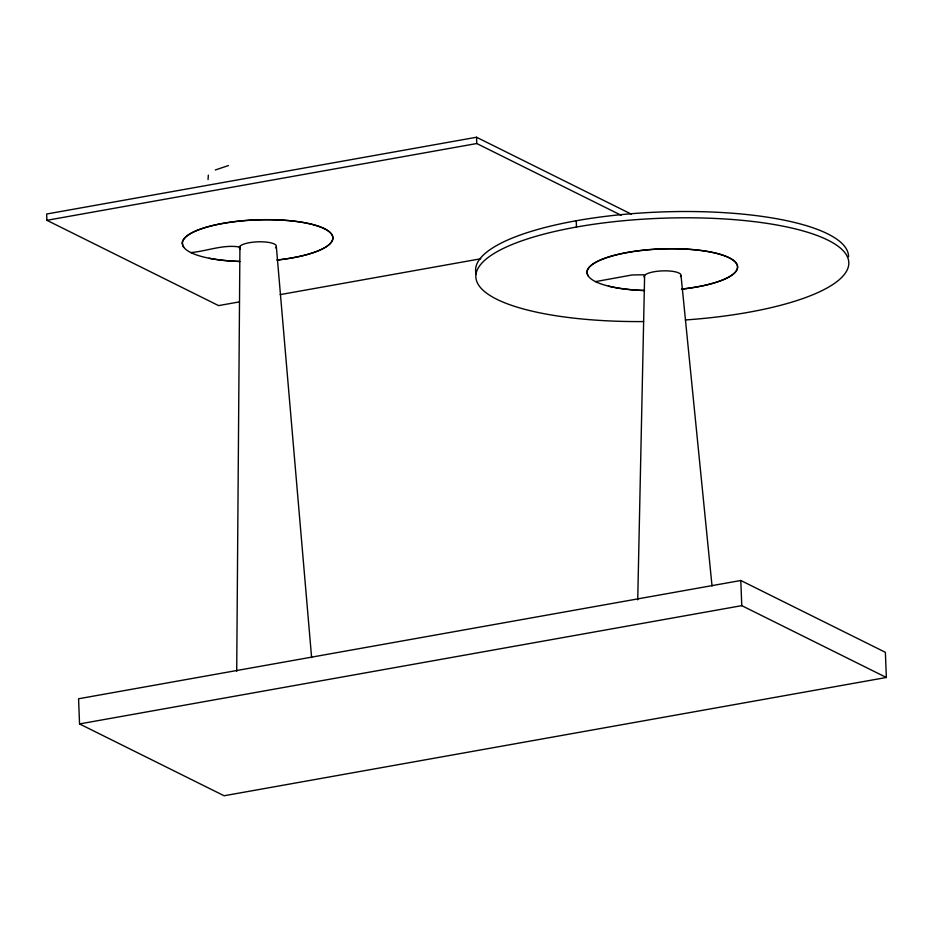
<?xml version="1.0" encoding="UTF-8"?>
<svg xmlns="http://www.w3.org/2000/svg" width="933" height="933" viewBox="0 0 933 933"><rect width="100%" height="100%" fill="white"/><g stroke="black" fill="none" stroke-linecap="round" stroke-linejoin="round"><path stroke-width="1.4" d="M236.702 671.352L239.933 246.324M637.729 599.826L644.621 275.363M208.339 175.136L208.047 179.544M215.266 169.993L228.457 165.549M595.522 281.626L632.201 274.943L643.712 274.792M631.303 214.135L476.53 137.244L46.65 214.019L46.895 220.305L218.579 305.604L238.638 302.024M46.895 220.305L476.763 143.53L621.133 215.255M280.192 294.606L480.798 258.768M740.802 580.489L78.57 698.77L79.538 723.926L224.107 795.756L886.35 677.486L885.382 652.319L740.802 580.489L741.77 605.645L886.35 677.486M79.538 723.926L741.77 605.645M190.822 252.586C207.079 251.21 223.978 243.945 240.317 247.187M681.032 275.667L712.031 585.947M276.343 246.615L311.61 657.59M576.244 220.759L576.477 227.046M476.53 137.244L476.763 143.53M239.886 261.462A75.305 20.759 -2.2 0 1 195.382 231.186A75.305 20.759 -2.2 0 1 319.063 226.474A75.305 20.759 -2.2 0 1 276.763 260.062M209.167 258.254A75.118 20.701 -2.2 0 0 215.045 259.281A75.515 20.818 -2.2 0 0 234.883 261.263A75.48 20.806 -2.2 0 0 239.151 261.438M183.708 247.105A75.118 20.701 -2.2 0 1 182.448 243.093M182.227 243.012A75.48 20.806 -2.2 0 1 251.164 220.095M240.364 249.216A18.52 5.108 -2.2 0 1 257.648 241.834A18.52 5.108 -2.2 0 1 275.515 247.863M251.035 220.13A75.48 20.806 -2.2 0 1 331.612 234.218A75.48 20.806 -2.2 0 1 278.442 259.899M644.575 290.513A75.305 20.759 -2.2 0 1 600.071 260.237A75.305 20.759 -2.2 0 1 723.763 255.525A75.305 20.759 -2.2 0 1 681.452 289.102M643.84 290.49A75.48 20.806 -2.2 0 1 619.664 288.332A75.118 20.701 -2.2 0 1 608.456 286.104M586.927 272.063A75.48 20.806 -2.2 0 1 655.864 249.134M588.408 276.145A75.118 20.701 -2.2 0 1 587.149 272.133M655.724 249.181A75.48 20.806 -2.2 0 1 736.312 263.258A75.48 20.806 -2.2 0 1 683.131 288.95M644.213 277.288A18.52 5.108 -2.2 0 1 663.678 270.85A18.52 5.108 -2.2 0 1 680.507 276.6M476.133 273.929A186.623 51.443 -2.2 0 1 654.861 212.223A186.623 51.443 -2.2 0 1 848.575 256.727M643.583 321.57A186.623 51.443 -2.2 0 1 503.272 248.458A186.623 51.443 -2.2 0 1 819.057 236.236A186.623 51.443 -2.2 0 1 685.393 319.961"/></g></svg>
